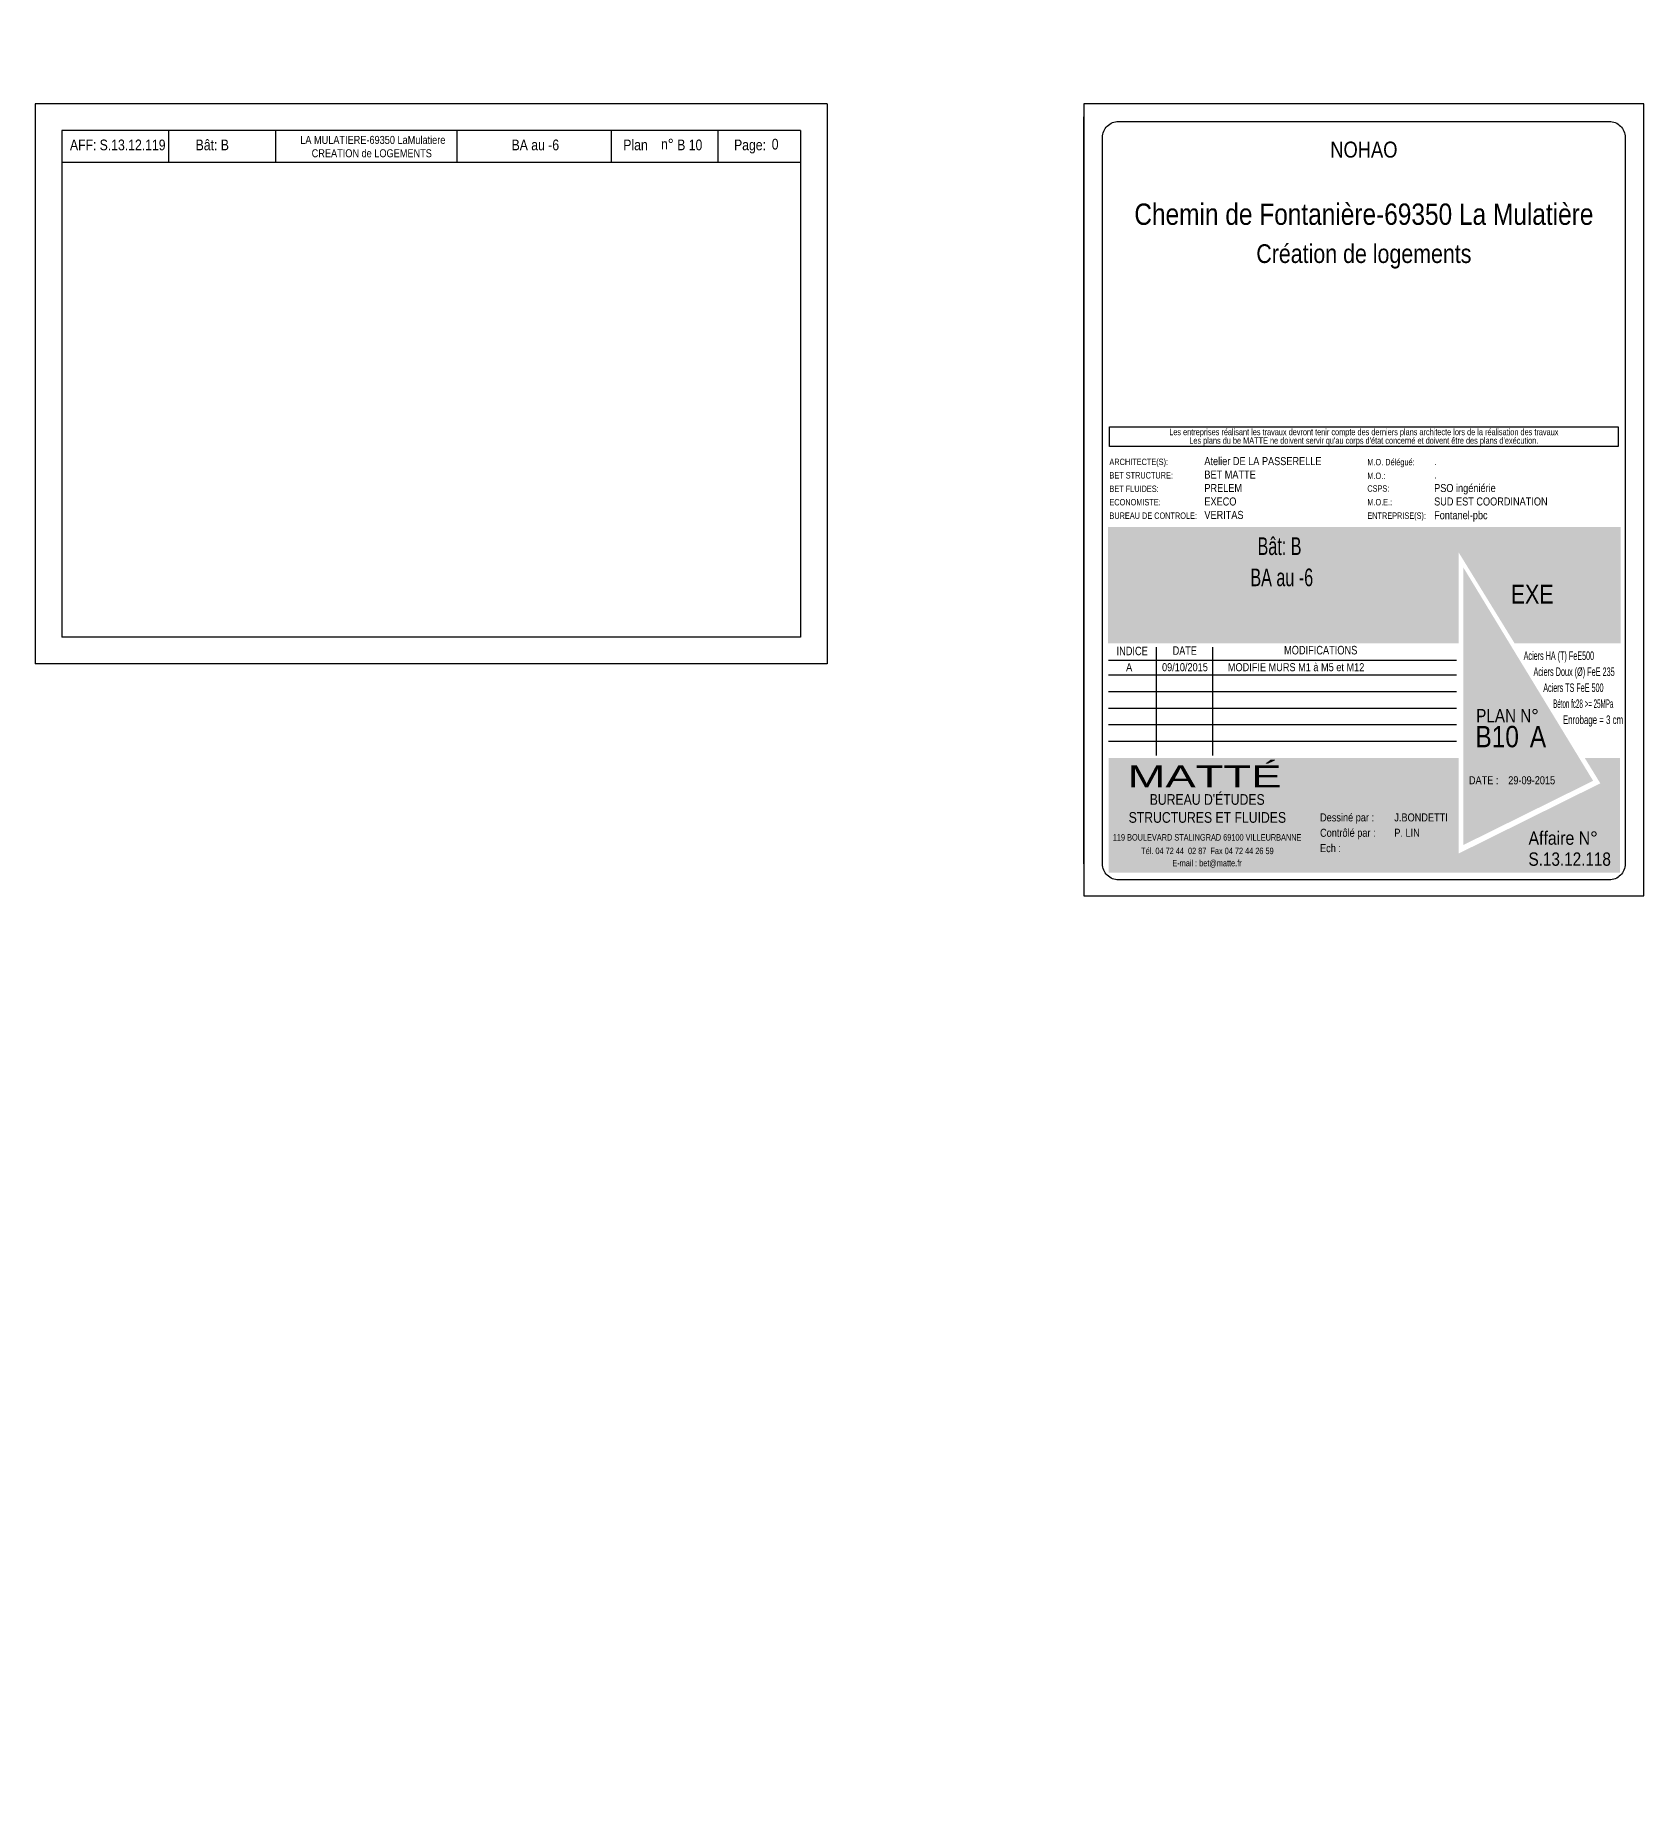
# Model space of a CAD drawing. Header units: metres. Extents: x -9927 to 45032, y -190416 to 12166.
# Drawn here: x -4443 to -1426, y -124817 to -121520 of the extents above; entities that cross this region are included whole.
import ezdxf
from ezdxf.enums import TextEntityAlignment as Align

# ---------------------------------------------------------------- set-up
doc = ezdxf.new("R2010")
doc.units = ezdxf.units.M
doc.header["$PDMODE"] = 65
for name, color, linetype in [('01_cartouche', 7, 'Continuous'), ('01_fenetres', 171, 'Continuous'), ('01_poch_murs', 251, 'Continuous'), ('01_texte', 230, 'Continuous'), ('AA_COTES', 2, 'Continuous')]:
    doc.layers.add(name, color=color, linetype=linetype)
doc.styles.add('arialstyle', font='ARIALN.TTF')
doc.styles.add('cartouche', font='ARIALN.TTF', dxfattribs={"width": 0.01})
doc.styles.add('cartouche1', font='ARIALN.TTF')
doc.styles.add('STYLE2', font='ARIALN.TTF')
doc.styles.add('stylemattecart', font='ARIALN.TTF')
doc.dimstyles.new('JB25', dxfattribs={"dimscale": 0.1, "dimtxt": 150, "dimasz": 17, "dimexe": 0.1, "dimexo": 0.1, "dimgap": 0.09, "dimtad": 1, "dimdec": 1, "dimlfac": 0.5, "dimdsep": 46, "dimtxsty": 'STYLE2', "dimblk1": 'BOND_G', "dimblk2": 'BOND_D', "dimsah": 1, "dimcen": 1.5, "dimdle": 0.01, "dimse1": 1, "dimse2": 1, "dimclrd": 4, "dimclre": 2, "dimclrt": 5, "dimadec": 0, "dimazin": 0, "dimtfac": 2.333333, "dimtdec": 1, "dimtix": 1, "dimtmove": 2, "dimatfit": 3, "dimldrblk": 'BOND_G', "dimfxl": 1, "dimtolj": 1, "dimtzin": 0, "dimarcsym": 0})

# ---------------------------------------------------------------- blocks, each defined once
blk = doc.blocks.new('BOND_G')
at = {"layer": 'AA_COTES', "color": 0}
for p, q in [((5, 0), (-5, 0)), ((1.8, 1.8), (-1.8, -1.8)), ((0, -5), (0, 15))]:
    blk.add_line(p, q, dxfattribs=at)
blk = doc.blocks.new('BOND_D')
at = {"layer": 'AA_COTES', "color": 0}
for p, q in [((5, 0), (-5, 0)), ((-1.8, -1.8), (1.8, 1.8)), ((0, 5), (0, -15))]:
    blk.add_line(p, q, dxfattribs=at)
blk = doc.blocks.new('*D1674')
at = {"layer": '01_poch_murs', "color": 4, "lineweight": -2, "transparency": 16777216}
blk.add_line((-3731, 82.3), (-3704.4, 82.3), dxfattribs=at)
at = {"layer": 'DEFPOINTS', "color": 0, "lineweight": 0, "transparency": 16777216}
for p in [(-3702.7, 82.3), (-3732.7, 0), (-3702.7, -169936.7)]:
    blk.add_point(p, dxfattribs=at)
at = {"layer": '01_poch_murs', "color": 4, "lineweight": -2, "transparency": 16777216, "xscale": 1.7, "yscale": 1.7, "zscale": 1.7, "rotation": 180}
blk.add_blockref('BOND_G', (-3732.7, 82.3), dxfattribs=at)
at = {"layer": '01_poch_murs', "color": 4, "lineweight": -2, "transparency": 16777216, "xscale": 1.7, "yscale": 1.7, "zscale": 1.7}
blk.add_blockref('BOND_D', (-3702.7, 82.3), dxfattribs=at)
at = {"layer": '01_poch_murs', "color": 5, "transparency": 16777216, "insert": (-3717.7, 90), "char_height": 15, "attachment_point": 5, "style": 'STYLE2'}
blk.add_mtext('\\A1;15', dxfattribs=at)

msp = doc.modelspace()

# ---------------------------------------------------------------- hatches: boundary and pattern name
at = {"layer": '01_cartouche', "linetype": 'Continuous'}
h = msp.add_hatch(color=9, dxfattribs=at)
h.dxf.hatch_style = 2
h.paths.add_polyline_path([(-1470, -122442.56), (-2431.25, -122442.56), (-2431.25, -122660.06), (-1773.75, -122660.06), (-1773.75, -122489.75), (-1668.94, -122660.06), (-1470, -122660.06)])
h.paths.add_polyline_path([(-2377.41, -122463.81), (-1834.32, -122463.81), (-1834.32, -122635.44), (-2377.41, -122635.44)], flags=24)
h.paths.add_polyline_path([(-1650.35, -122543.05), (-1531.39, -122543.05), (-1531.39, -122525.05), (-1650.35, -122525.05)], flags=24)
h.paths.add_polyline_path([(-1651.11, -122524.15), (-1532.15, -122524.15), (-1532.15, -122506.15), (-1651.11, -122506.15)], flags=24)
h.paths.add_polyline_path([(-1652.68, -122508.94), (-1491.24, -122508.94), (-1491.24, -122481.51), (-1652.68, -122481.51)], flags=24)
h.paths.add_polyline_path([(-1652.68, -122487.01), (-1511.47, -122487.01), (-1511.47, -122459.58), (-1652.68, -122459.58)], flags=24)
h = msp.add_hatch(color=1, dxfattribs=at)
h.dxf.hatch_style = 2
h.paths.add_polyline_path([(-1764.86, -122518.2), (-1764.86, -123038.35), (-1521.53, -122918.06)])
h.paths.add_polyline_path([(-1745.31, -122869.53), (-1617.25, -122868.47), (-1617.56, -122830.36), (-1745.62, -122831.41)], flags=24)
h.paths.add_polyline_path([(-1752.97, -122931.35), (-1496.59, -122930.04), (-1496.9, -122868.77), (-1753.29, -122870.08)], flags=9)
h = msp.add_hatch(color=8, dxfattribs=at)
h.dxf.hatch_style = 2
h.paths.add_polyline_path([(-1471.41, -122875.37), (-1537.13, -122875.37), (-1508.04, -122922.79), (-1773.54, -123054.28), (-1773.54, -122875.37), (-2429.85, -122875.37), (-2429.85, -123090.24), (-1471.41, -123090.24)])
h.paths.add_polyline_path([(-1628.49, -123044.76), (-1486.38, -123044.76), (-1486.38, -123006.01), (-1628.49, -123006.01)], flags=24)
h.paths.add_polyline_path([(-2425.73, -122932.84), (-2064.24, -122932.84), (-2064.24, -123086.85), (-2425.73, -123086.85)], flags=24)
h.paths.add_polyline_path([(-2404.7, -122940.54), (-1861.41, -122940.54), (-1861.41, -122879.04), (-2404.7, -122879.04)], flags=24)
h.paths.add_polyline_path([(-1986.38, -122998.37), (-1931.23, -122998.37), (-1931.23, -122967.46), (-1986.38, -122967.46)], flags=24)
h.paths.add_polyline_path([(-1629.62, -123083.58), (-1483.06, -123083.58), (-1483.06, -123045.28), (-1629.62, -123045.28)], flags=24)
h.paths.add_polyline_path([(-1883.51, -123078.86), (-1828.81, -123078.86), (-1828.81, -123047.95), (-1883.51, -123047.95)], flags=24)
h.paths.add_polyline_path([(-1885.23, -123041.23), (-1830.53, -123041.23), (-1830.53, -123010.32), (-1885.23, -123010.32)], flags=24)
h.paths.add_polyline_path([(-1984.19, -123078.58), (-1925.33, -123078.58), (-1925.33, -123047.67), (-1984.19, -123047.67)], flags=24)
h.paths.add_polyline_path([(-1977, -123040.22), (-1924.77, -123040.22), (-1924.77, -123009.31), (-1977, -123009.31)], flags=24)
h.paths.add_polyline_path([(-1886.35, -122961.39), (-1834.69, -122961.39), (-1834.69, -122930.48), (-1886.35, -122930.48)], flags=24)
h.paths.add_polyline_path([(-1974.04, -122958.89), (-1927.1, -122958.89), (-1927.1, -122927.98), (-1974.04, -122927.98)], flags=24)
h.paths.add_polyline_path([(-1988.73, -122920.07), (-1925.71, -122920.07), (-1925.71, -122889.16), (-1988.73, -122889.16)], flags=8)
h.paths.add_polyline_path([(-1885.02, -122920.86), (-1837.74, -122920.86), (-1837.74, -122889.95), (-1885.02, -122889.95)], flags=24)
h.paths.add_polyline_path([(-1884.08, -123000.44), (-1831.85, -123000.44), (-1831.85, -122969.53), (-1884.08, -122969.53)], flags=24)

# ---------------------------------------------------------------- linework, layer by layer
at = {"layer": '01_cartouche', "color": 254, "linetype": 'Continuous'}
for p, q in [((-2341.1, -122667.27), (-2341.1, -122870.68)), ((-2235.5, -122667.27), (-2235.5, -122870.68)), ((-2430, -122691.58), (-1777.42, -122691.58)), ((-2430, -122719.46), (-1777.42, -122719.46)), ((-2430, -122750.57), (-1777.42, -122750.57)), ((-2430, -122781.68), (-1777.42, -122781.68)), ((-2430, -122812.78), (-1777.42, -122812.78)), ((-2430, -122843.89), (-1777.42, -122843.89))]:
    msp.add_line(p, q, dxfattribs=at)
at = {"layer": '01_cartouche', "linetype": 'Continuous'}
msp.add_lwpolyline([(-1426.43, -123133.89), (-1426.43, -121648.89), (-2476.43, -121648.89), (-2476.43, -123133.89)], close=True, dxfattribs=at)
at = {"layer": '01_cartouche', "color": 7, "linetype": 'Continuous'}
msp.add_lwpolyline([(-1461.43, -123073.89, -0.4142136), (-1491.43, -123103.89), (-2411.42, -123103.89, -0.4142136), (-2441.42, -123073.89), (-2441.42, -121711.89, -0.4142136), (-2411.42, -121681.89), (-1491.43, -121681.89, -0.4142136), (-1461.43, -121711.89), (-1461.43, -123073.89)], format="xyb", dxfattribs=at)
at = {"layer": '01_cartouche', "color": 7}
msp.add_lwpolyline([(-1474.49, -122291.61), (-2428.59, -122291.61), (-2428.59, -122254.56), (-1474.49, -122254.56)], close=True, dxfattribs=at)
at = {"layer": '01_fenetres', "ltscale": 30}
for p, q in [((-4393.07, -121698.89), (-4393.07, -122648.89)), ((-4393.07, -121698.89), (-4393.07, -122648.89)), ((-4393.07, -121698.89), (-4393.07, -122648.89)), ((-3008.07, -121698.89), (-4393.07, -121698.89)), ((-4193.07, -121698.89), (-4193.07, -121758.89)), ((-3992.68, -121698.89), (-3992.68, -121758.89)), ((-3652.5, -121698.89), (-3652.5, -121758.89)), ((-3362.2, -121758.89), (-3362.2, -121698.89)), ((-3162.2, -121758.89), (-3162.2, -121698.89)), ((-3008.07, -121698.89), (-3008.07, -122648.89)), ((-3008.07, -121758.89), (-4393.07, -121758.89)), ((-3008.07, -122648.89), (-4393.07, -122648.89))]:
    msp.add_line(p, q, dxfattribs=at)
at = {"layer": '01_texte', "ltscale": 30}
for p, q in [((-4443.07, -121648.89), (-4443.07, -122698.89)), ((-2958.07, -121648.89), (-4443.07, -121648.89)), ((-2958.07, -121648.89), (-2958.07, -122698.89)), ((-2958.07, -122698.89), (-4443.07, -122698.89))]:
    msp.add_line(p, q, dxfattribs=at)
at = {"layer": '01_texte'}
for p, q in [((-2476.43, -121713.42), (-2476.43, -121673.42)), ((-2476.43, -121753.42), (-2476.43, -121713.42)), ((-2476.43, -121793.42), (-2476.43, -121753.42)), ((-2476.43, -121833.42), (-2476.43, -121793.42)), ((-2476.43, -121873.42), (-2476.43, -121833.42)), ((-2476.43, -121913.42), (-2476.43, -121873.42)), ((-2476.43, -121953.42), (-2476.43, -121913.42)), ((-2476.43, -121993.42), (-2476.43, -121953.42)), ((-2476.43, -122033.42), (-2476.43, -121993.42)), ((-2476.43, -122073.42), (-2476.43, -122033.42)), ((-2476.43, -122113.42), (-2476.43, -122073.42)), ((-2476.43, -122153.42), (-2476.43, -122113.42)), ((-2476.43, -122193.42), (-2476.43, -122153.42)), ((-2476.43, -122233.42), (-2476.43, -122193.42)), ((-2476.43, -122273.42), (-2476.43, -122233.42)), ((-2476.43, -122313.42), (-2476.43, -122273.42)), ((-2476.43, -122353.42), (-2476.43, -122313.42)), ((-2476.43, -122393.42), (-2476.43, -122353.42)), ((-2476.43, -122433.42), (-2476.43, -122393.42)), ((-2476.43, -122473.42), (-2476.43, -122433.42)), ((-2476.43, -122513.42), (-2476.43, -122473.42)), ((-2476.43, -122553.42), (-2476.43, -122513.42)), ((-2476.43, -122593.42), (-2476.43, -122553.42)), ((-2476.43, -122633.42), (-2476.43, -122593.42)), ((-2476.43, -122673.42), (-2476.43, -122633.42)), ((-2476.43, -122713.42), (-2476.43, -122673.42)), ((-2476.43, -122753.42), (-2476.43, -122713.42)), ((-2476.43, -122793.42), (-2476.43, -122753.42)), ((-2476.43, -122833.42), (-2476.43, -122793.42)), ((-2476.43, -122873.42), (-2476.43, -122833.42)), ((-2476.43, -123073.42), (-2476.43, -122873.42))]:
    msp.add_line(p, q, dxfattribs=at)

# ---------------------------------------------------------------- texts
at = {"layer": '01_cartouche', "color": 7}
for s, height, style, p in [('NOHAO', 30, 'stylemattecart', (-1951.43, -121734.76)), ('Chemin de Fontanière-69350 La Mulatière', 40, 'arialstyle', (-1951.43, -121854.75)), ('Création de logements', 35, 'arialstyle', (-1951.43, -121933.87))]:
    msp.add_text(s, height=height, dxfattribs=dict(at, style=style)).set_placement(p, align=Align.MIDDLE)
at = {"layer": '01_cartouche', "color": 7, "style": 'stylemattecart'}
for s, p in [('Les entreprises réalisant les travaux devront tenir compte des derniers plans architecte lors de la réalisation des travaux', (-1951.54, -122264.13)), ("Les plans du be MATTE ne doivent servir qu'au corps d'état concerné et doivent être des plans d'exécution.", (-1951.54, -122280.17))]:
    msp.add_text(s, height=12, dxfattribs=at).set_placement(p, align=Align.MIDDLE_CENTER)
at = {"layer": '01_cartouche', "color": 252}
for s, style, p in [('ARCHITECTE(S):', 'cartouche', (-2428.59, -122326.17)), ('BET STRUCTURE:', 'cartouche', (-2428.59, -122351.38)), ('M.O. Délégué:', 'cartouche1', (-1944.95, -122326.63)), ('M.O.:', 'cartouche1', (-1944.95, -122352.3)), ('BET FLUIDES:', 'cartouche', (-2428.59, -122376.59)), ('CSPS:', 'cartouche1', (-1944.95, -122376.13)), ('ECONOMISTE:', 'cartouche', (-2428.59, -122401.8)), ('M.O.E.:', 'cartouche1', (-1944.95, -122401.8)), ('BUREAU DE CONTROLE:', 'cartouche', (-2428.59, -122427.01)), ('ENTREPRISE(S):', 'cartouche1', (-1944.95, -122427.01))]:
    msp.add_text(s, height=12, dxfattribs=dict(at, style=style)).set_placement(p)
at = {"layer": '01_cartouche', "color": 7}
for s, height, style, p in [('Atelier DE LA PASSERELLE', 15, 'cartouche1', (-2250.55, -122326.26)), ('BET MATTE', 15, 'cartouche1', (-2250.55, -122351.47)), ('.', 15, 'cartouche1', (-1819.72, -122326.26)), ('PRELEM', 15, 'cartouche1', (-2250.55, -122376.68)), ('PSO ingéniérie', 15, 'cartouche1', (-1819.72, -122376.68)), ('.', 15, 'cartouche1', (-1819.72, -122351.47)), ('EXECO', 15, 'cartouche1', (-2250.55, -122401.89)), ('SUD EST COORDINATION', 15, 'cartouche1', (-1819.72, -122401.89)), ('VERITAS', 15, 'cartouche1', (-2250.55, -122427.1)), ('Fontanel-pbc', 15, 'cartouche1', (-1819.72, -122427.64)), ('EXE', 35, 'stylemattecart', (-1675.96, -122585.66)), ('A', 15, 'cartouche1', (-2397.31, -122712.55)), ('09/10/2015', 15, 'cartouche1', (-2329.95, -122712.55)), ('MODIFIE MURS M1 à M5 et M12', 15, 'cartouche1', (-2206.47, -122712.55)), ('Dessiné par :', 15, 'cartouche', (-2033.57, -122994.13)), ('J.BONDETTI', 15, 'cartouche', (-1894.34, -122994.13)), ('119 BOULEVARD STALINGRAD 69100 VILLEURBANNE', 12, 'arialstyle', (-2422.2, -123030.05)), ('Contrôlé par :', 15, 'cartouche', (-2033.57, -123022.93)), ('P. LIN', 15, 'cartouche', (-1894.34, -123022.93)), ('Tél. 04 72 44  02 87  Fax 04 72 44 26 59', 12, 'arialstyle', (-2369.06, -123055.44)), ('E-mail : bet@matte.fr', 12, 'arialstyle', (-2310.66, -123078.32)), ('Ech :  ', 15, 'cartouche', (-2033.57, -123051.73)), ('S.13.12.118', 25, 'stylemattecart', (-1642.7, -123077.3))]:
    msp.add_text(s, height=height, dxfattribs=dict(at, style=style)).set_placement(p)
at = {"layer": '01_cartouche', "color": 7, "style": 'stylemattecart', "width": 0.8}
for s, p in [('Bât: B ', (-2105.4, -122477.48)), ('BA au -6', (-2105.4, -122536.67))]:
    msp.add_text(s, height=33, dxfattribs=at).set_placement(p, align=Align.MIDDLE)
at = {"layer": '01_cartouche', "color": 7}
for s, height, style, width, p, p2 in [('INDICE', 16, 'arialstyle', 0.941138, (-2415.15, -122682.6), (-2356.7, -122682.6)), ('DATE', 16, 'arialstyle', 0.922192, (-2309.83, -122681.88), (-2264.76, -122681.88)), ('MODIFICATIONS', 16, 'arialstyle', 0.943218, (-2101.08, -122681.09), (-1963.74, -122681.09)), ('Aciers HA (T) FeE500', 16, 'arialstyle', 0.736706, (-1651.79, -122691.55), (-1519.73, -122691.55)), ('Aciers Doux (Ø) FeE 235', 16, 'arialstyle', 0.743781, (-1633.39, -122721.55), (-1481.09, -122721.55)), ('Aciers TS FeE 500', 16, 'arialstyle', 0.734281, (-1614.98, -122751.55), (-1502.02, -122751.55)), ('Béton fc28 >= 25MPa', 16, 'arialstyle', 0.636983, (-1596.57, -122781.55), (-1483.62, -122781.55)), ('Enrobage = 3 cm', 16, 'arialstyle', 0.806177, (-1578.17, -122811.55), (-1465.21, -122811.55)), ('Affaire N°', 25, 'stylemattecart', 1.037116, (-1642.7, -123037.89), (-1512.67, -123037.89))]:
    msp.add_text(s, height=height, dxfattribs=dict(at, style=style, width=width)).set_placement(p, p2, align=Align.FIT)
at = {"layer": '01_cartouche', "color": 255}
for s, height, style, p in [('PLAN N°', 25, 'arialstyle', (-1740.86, -122808.48)), ('B10', 40, 'arialstyle', (-1742.2, -122855.14)), ('A', 40, 'arialstyle', (-1640.24, -122855.14)), ('DATE :', 15, 'cartouche', (-1754.45, -122924.52)), ('29-09-2015', 15, 'arialstyle', (-1680.66, -122924.52)), ("BUREAU D'ÉTUDES", 20, 'arialstyle', (-2353.06, -122963.02)), ('STRUCTURES ET FLUIDES', 20, 'arialstyle', (-2392.54, -122996.71))]:
    msp.add_text(s, height=height, dxfattribs=dict(at, style=style)).set_placement(p)
at = {"layer": '01_cartouche', "color": 255, "style": 'arialstyle', "width": 1.812358}
msp.add_text('MATTÉ', height=41, dxfattribs=at).set_placement((-2394.45, -122930.29), (-2105.99, -122930.29), align=Align.FIT)
at = {"layer": '01_texte', "style": 'STYLE2'}
for s, height, p in [('LA MULATIERE-69350 LaMulatiere', 15, (-3945.98, -121724.17)), ('n%%D', 20, (-3269.47, -121734.6)), ('0', 20, (-3061.8, -121734.6)), ('AFF:', 20, (-4377.78, -121736.04)), ('S.13.12.119', 20, (-4322.11, -121736.04)), ('Bât: B', 20, (-4142.13, -121736.04)), ('CREATION de LOGEMENTS', 15, (-3924.5, -121749.17)), ('BA au -6', 20, (-3549.68, -121736.04)), ('Plan', 20, (-3340.16, -121736.04)), ('B 10', 20, (-3239.13, -121736.04)), ('Page:', 20, (-3132.49, -121736.04))]:
    msp.add_text(s, height=height, dxfattribs=at).set_placement(p)

# ---------------------------------------------------------------- dimensions: what is measured, and where the dimension line sits
at = {"layer": '01_poch_murs'}
dim = msp.add_linear_dim(base=(-3702.71, 82.34), p1=(-3732.67, 0), p2=(-3702.71, -169936.7), dimstyle='JB25', dxfattribs=at)
dim.commit()
dim.dimension.update_dxf_attribs({"geometry": '*D1674', "text_midpoint": (-3717.69, 90)})

doc.saveas('drawing.dxf')
